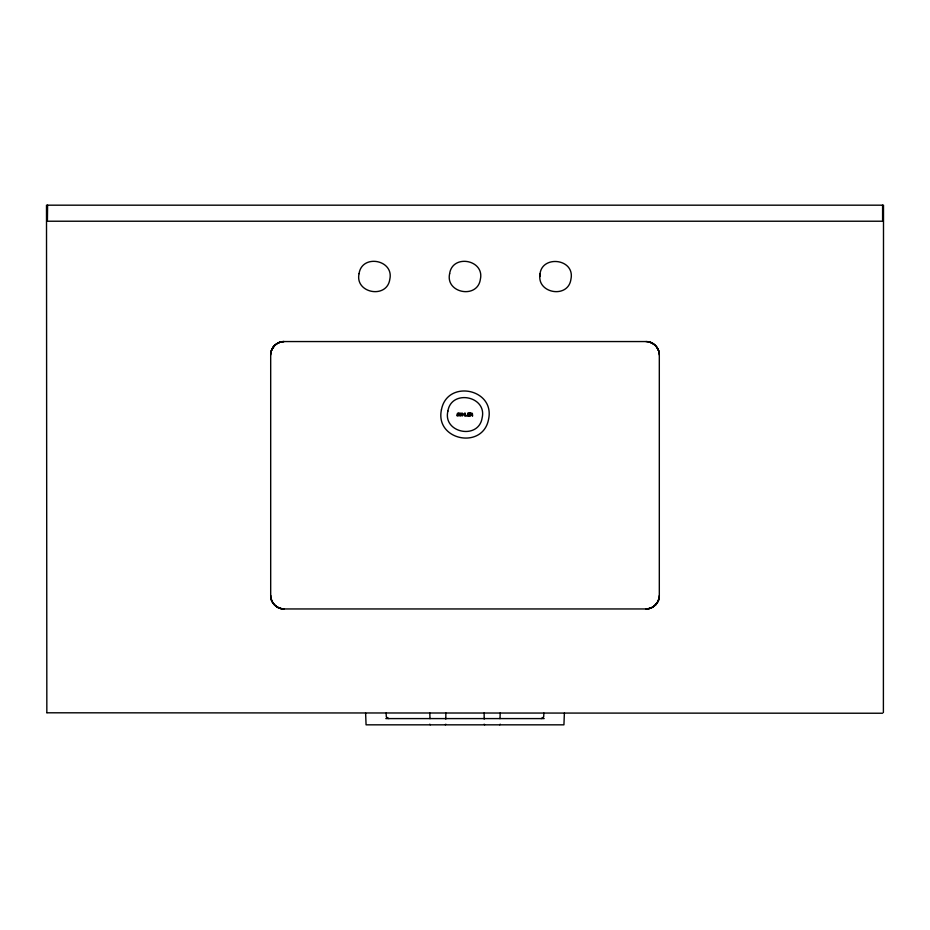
<?xml version="1.0" encoding="UTF-8"?>
<svg xmlns="http://www.w3.org/2000/svg" width="930" height="930" viewBox="0 0 930 930"><rect width="100%" height="100%" fill="white"/><g stroke="black" fill="none" stroke-linecap="round" stroke-linejoin="round"><path stroke-width="1.4" d="M270.688 595.584L270.688 354.923C270.537 347.774 276.919 341.403 284.057 341.554L645.943 341.554C653.081 341.403 659.463 347.774 659.312 354.923L659.312 595.584C659.463 602.721 653.081 609.104 645.943 608.952L284.057 608.952C276.908 609.104 270.537 602.721 270.688 595.584C270.642 601.884 275.513 607.685 281.72 608.743L279.233 608.046M539.935 276.477C539.237 254.425 575.612 257.831 570.915 279.326C568.079 299.309 535.715 293.217 540.202 273.641M648.28 608.743C654.488 607.685 659.358 601.884 659.312 595.584M270.688 354.923C270.584 347.774 276.919 341.45 284.057 341.554C277.756 341.496 271.944 346.379 270.897 352.586M461.908 414.978C457.479 418.454 461.699 409.002 461.733 415.524M461.501 415.222C461.443 410.409 458.316 417.338 461.559 414.978M659.114 597.874C658.068 604.105 652.267 608.999 645.943 608.952M658.335 600.594L659.068 598.118M271.583 350.099L274.524 345.542M655.499 604.93L657.208 602.779M655.325 605.105L657.068 602.989M272.943 347.483L274.71 345.367M430.009 718.658L429.788 712.961M883.395 712.461L883.5 205.181L46.5 205.181L46.837 712.694M460.501 415.582L461.385 415.396M460.083 413.652L461.21 413.536M648.524 608.697L651 607.953M279.035 342.531L281.523 341.798M484.611 718.588L484.158 719.041L484.158 712.961M445.389 724.83L445.83 724.191M499.759 724.83L500.212 724.191M279.279 342.438L281.767 341.752M541.214 718.588L543.678 716.937L543.887 713.101M47.593 205.17L47.407 221.224L882.593 221.224L882.593 205.181M882.617 713.24L46.942 712.798M385.799 718.588L544.201 718.588M645.943 341.554C652.244 341.496 658.045 346.367 659.103 352.586M284.057 608.952C277.733 608.999 271.92 604.105 270.886 597.862M388.787 718.588L386.322 716.937L386.113 713.101M648.233 341.752L650.721 342.438L648.233 341.752C654.464 342.786 659.358 348.599 659.312 354.923M484.158 724.191L484.611 724.83M430.241 724.83L429.788 724.191M445.389 718.588L445.83 719.041L445.83 712.961M650.954 342.531L653.348 343.786M276.617 606.686L279 607.953M499.991 718.658L500.212 712.961M657.185 347.692L658.405 350.099M472.649 415.943L472.347 413.35L470.406 413.118L470.406 415.943L470.754 414.675L471.754 414.675L472.231 415.943M270.932 598.118L271.665 600.594M564.382 713.101L563.929 724.83L366.071 724.83L365.618 713.101M462.384 414.524L462.384 415.943L462.745 414.617L464.384 414.617C464.698 419.07 464.779 410.211 464.384 414.257L462.745 414.257L462.384 413.118L462.384 414.524M467.337 415.582L465.221 415.943L465.221 413.118L465.57 415.582L467.337 415.582M359.073 273.641C354.597 293.217 386.961 299.309 389.798 279.326C394.274 259.749 361.921 253.657 359.073 273.641M449.643 273.641C445.156 293.217 477.52 299.309 480.357 279.326C484.844 259.749 452.48 253.657 449.643 273.641M441.425 409.839C434.856 440.413 482.949 449.981 488.587 419.221C495.167 388.624 447.063 379.091 441.425 409.839M447.888 411.13C442.575 432.973 478.659 440.146 482.112 417.942C487.425 396.099 451.341 388.926 447.888 411.13M472.231 413.955L470.754 414.315L470.754 413.408L472.231 413.955M459.083 413.118L458.025 414.257L459.083 415.943L457.316 414.978C457.665 418.674 456.037 412.048 458.606 413.118L459.083 413.118M469.929 413.118L467.813 413.118L467.813 415.943L469.929 415.943L468.162 415.582L468.162 414.617L469.697 414.617L468.162 414.257L468.162 413.466L469.929 413.118"/></g></svg>
